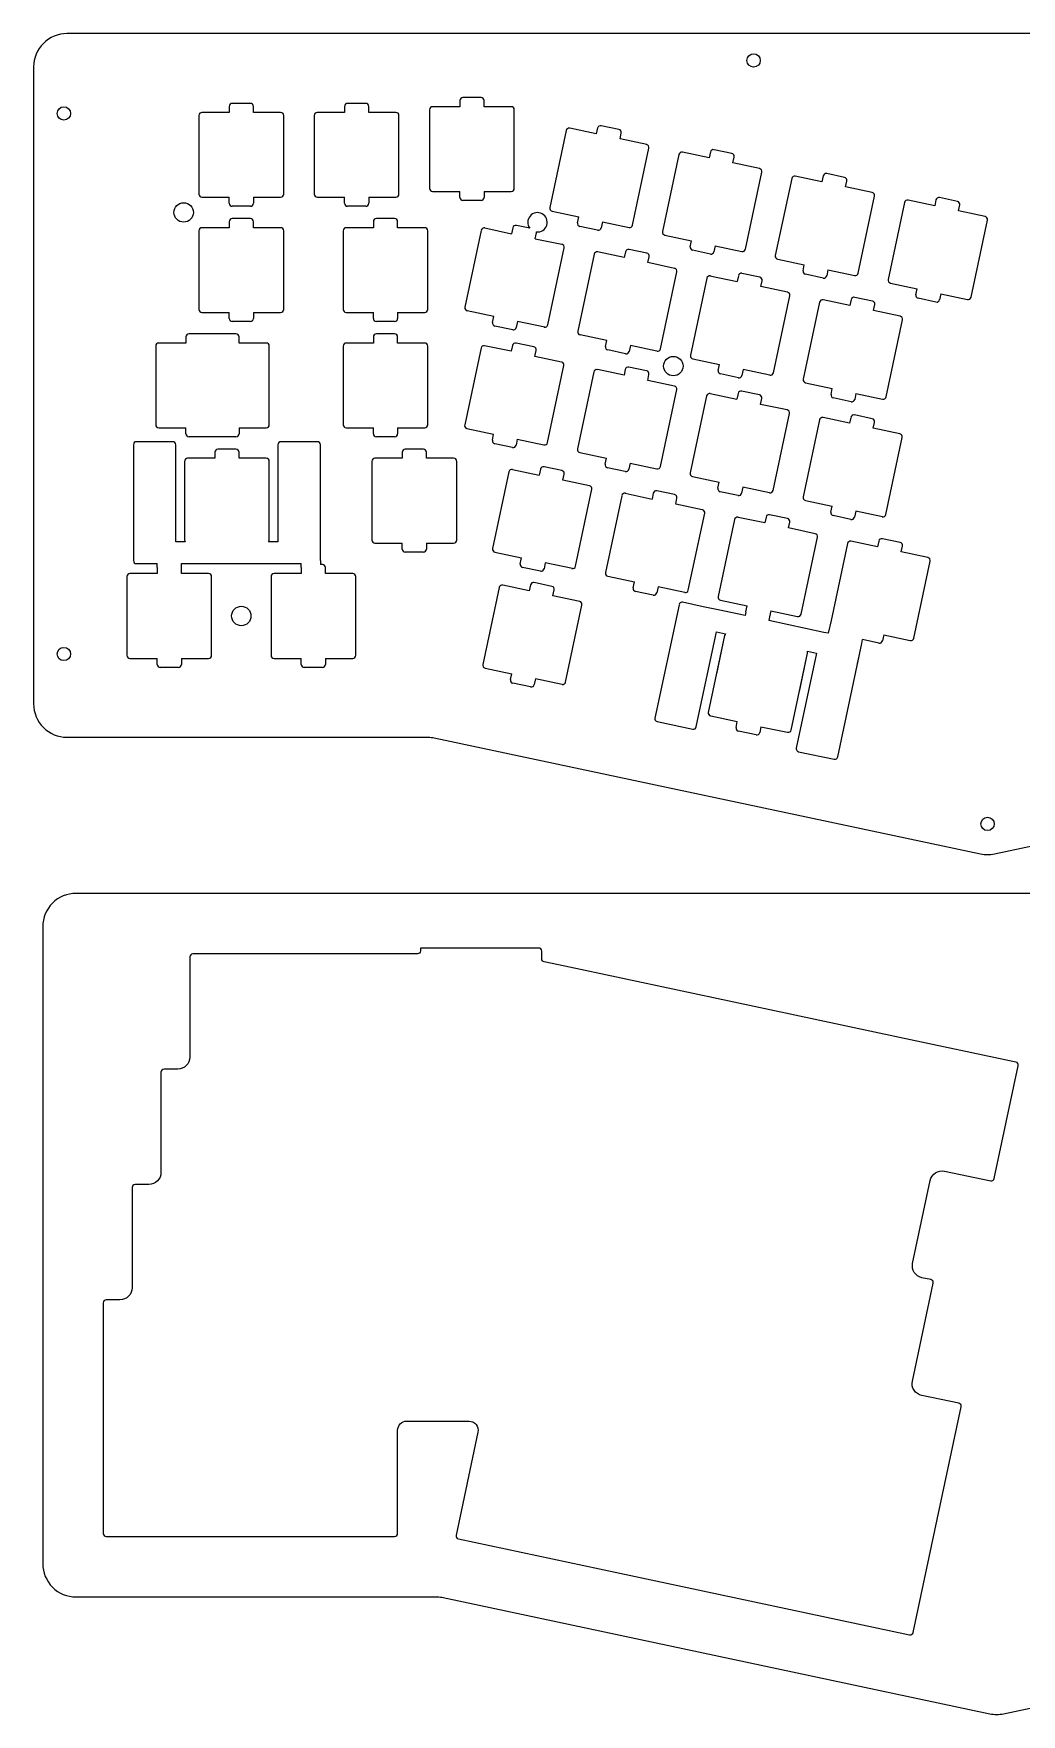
# Model space of a CAD drawing. Extents: x -1 to 521, y -314 to 711.
# Drawn here: x 10.4 to 173.6, y 147.2 to 424.9 of the extents above; entities that cross this region are included whole.
import ezdxf

# ---------------------------------------------------------------- set-up
doc = ezdxf.new("R2010")
doc.units = 0
doc.layers.get('0').update_dxf_attribs({"linetype": 'CONTINUOUS'})

msp = doc.modelspace()

# ---------------------------------------------------------------- linework, layer by layer
for p, q in [((80.79, 413.81), (80.79, 412.81)), ((84.29, 414.31), (81.29, 414.31)), ((84.79, 412.81), (84.79, 413.81)), ((42.69, 412.86), (42.69, 411.86)), ((46.19, 413.36), (43.19, 413.36)), ((46.69, 411.86), (46.69, 412.86)), ((61.74, 412.86), (61.74, 411.86)), ((65.24, 413.36), (62.24, 413.36)), ((65.74, 411.86), (65.74, 412.86)), ((98.35, 408.86), (95.65, 396.14)), ((103.34, 408.31), (98.94, 409.24)), ((103.55, 409.29), (103.34, 408.31)), ((107.08, 409.05), (104.15, 409.67)), ((107.26, 407.48), (107.46, 408.45)), ((111.66, 406.54), (107.26, 407.48)), ((109.34, 393.23), (112.04, 405.95)), ((125.71, 405.09), (122.78, 405.71)), ((116.98, 404.9), (114.28, 392.18)), ((121.98, 404.35), (117.58, 405.28)), ((122.19, 405.33), (121.98, 404.35)), ((125.89, 403.52), (126.1, 404.49)), ((130.29, 402.58), (125.89, 403.52)), ((127.97, 389.27), (130.68, 401.99)), ((135.62, 400.94), (132.91, 388.22)), ((140.61, 400.39), (136.21, 401.32)), ((140.82, 401.37), (140.61, 400.39)), ((144.35, 401.13), (141.41, 401.75)), ((144.52, 399.56), (144.73, 400.53)), ((42.69, 396.86), (42.69, 397.86)), ((46.69, 397.86), (46.69, 396.86)), ((61.74, 396.86), (61.74, 397.86)), ((65.74, 397.86), (65.74, 396.86)), ((80.79, 397.81), (80.79, 398.81)), ((84.29, 397.31), (81.29, 397.31)), ((84.79, 398.81), (84.79, 397.81)), ((148.93, 398.62), (144.52, 399.56)), ((146.61, 385.31), (149.31, 398.03)), ((159.25, 396.43), (154.84, 397.36)), ((159.45, 397.4), (159.25, 396.43)), ((162.98, 397.17), (160.05, 397.79)), ((46.19, 396.36), (43.19, 396.36)), ((65.24, 396.36), (62.24, 396.36)), ((96.03, 395.55), (100.43, 394.61)), ((100.23, 393.64), (100.43, 394.61)), ((154.25, 396.98), (151.55, 384.26)), ((163.16, 395.59), (163.37, 396.57)), ((167.56, 394.66), (163.16, 395.59)), ((42.69, 393.81), (42.69, 392.81)), ((46.19, 394.31), (43.19, 394.31)), ((46.69, 392.81), (46.69, 393.81)), ((66.51, 393.81), (66.51, 392.81)), ((70.01, 394.31), (67.01, 394.31)), ((70.51, 392.81), (70.51, 393.81)), ((84.33, 392.38), (81.63, 379.67)), ((84.93, 392.77), (89.33, 391.83)), ((89.54, 392.81), (89.33, 391.83)), ((92.35, 392.72), (90.13, 393.2)), ((93.24, 391), (93.45, 391.98)), ((103.55, 392.42), (100.61, 393.04)), ((104.35, 393.78), (104.14, 392.8)), ((104.35, 393.78), (108.75, 392.85)), ((114.67, 391.59), (119.07, 390.65)), ((165.24, 381.35), (167.94, 394.07)), ((93.24, 391), (97.64, 390.07)), ((95.32, 376.76), (98.03, 389.47)), ((107.96, 387.87), (103.56, 388.81)), ((108.17, 388.85), (107.96, 387.87)), ((111.7, 388.61), (108.76, 389.24)), ((118.86, 389.68), (119.07, 390.65)), ((122.18, 388.46), (119.24, 389.08)), ((122.98, 389.82), (122.77, 388.84)), ((122.98, 389.82), (127.38, 388.89)), ((102.97, 388.42), (100.26, 375.71)), ((111.87, 387.04), (112.08, 388.02)), ((116.28, 386.1), (111.87, 387.04)), ((133.3, 387.63), (137.7, 386.69)), ((137.49, 385.71), (137.7, 386.69)), ((113.96, 372.8), (116.66, 385.51)), ((121.6, 384.46), (118.9, 371.75)), ((122.09, 384.86), (126.59, 383.91)), ((126.8, 384.89), (126.59, 383.91)), ((130.33, 384.65), (127.4, 385.27)), ((130.51, 383.08), (130.72, 384.06)), ((140.81, 384.5), (137.88, 385.12)), ((141.61, 385.86), (141.41, 384.88)), ((141.61, 385.86), (146.02, 384.93)), ((151.93, 383.67), (156.33, 382.73)), ((134.91, 382.14), (130.51, 383.08)), ((132.59, 368.84), (135.29, 381.55)), ((140.23, 380.5), (137.53, 367.79)), ((145.23, 379.95), (140.83, 380.89)), ((145.44, 380.93), (145.23, 379.95)), ((148.96, 380.69), (146.03, 381.31)), ((156.13, 381.75), (156.33, 382.73)), ((159.45, 380.54), (156.51, 381.16)), ((160.25, 381.9), (160.04, 380.92)), ((160.25, 381.9), (164.65, 380.96)), ((42.69, 377.81), (42.69, 378.81)), ((46.69, 378.81), (46.69, 377.81)), ((66.51, 377.81), (66.51, 378.81)), ((70.51, 378.81), (70.51, 377.81)), ((86.42, 378.14), (82.01, 379.07)), ((86.21, 377.16), (86.42, 378.14)), ((149.14, 379.12), (149.35, 380.1)), ((153.54, 378.18), (149.14, 379.12)), ((39.05, 375.26), (36.05, 375.26)), ((40.81, 375.26), (39.05, 375.26)), ((43.81, 375.26), (40.81, 375.26)), ((46.19, 377.31), (43.19, 377.31)), ((70.01, 377.31), (67.01, 377.31)), ((70.01, 375.26), (67.01, 375.26)), ((89.53, 375.94), (86.59, 376.57)), ((90.33, 377.31), (90.12, 376.33)), ((94.83, 376.36), (90.33, 377.31)), ((105.05, 374.18), (100.65, 375.11)), ((151.23, 364.87), (153.93, 377.59)), ((35.55, 374.76), (35.55, 373.76)), ((44.31, 373.76), (44.31, 374.76)), ((66.51, 374.76), (66.51, 373.76)), ((70.51, 373.76), (70.51, 374.76)), ((84.29, 372.94), (81.59, 360.22)), ((89.29, 372.39), (84.88, 373.32)), ((89.49, 373.36), (89.29, 372.39)), ((93.02, 373.13), (90.09, 373.75)), ((93.2, 371.56), (93.41, 372.53)), ((104.84, 373.2), (105.05, 374.18)), ((108.16, 371.98), (105.23, 372.61)), ((108.96, 373.35), (108.75, 372.37)), ((113.36, 372.41), (108.96, 373.35)), ((97.6, 370.62), (93.2, 371.56)), ((95.28, 357.31), (97.99, 370.03)), ((107.92, 368.43), (103.52, 369.36)), ((108.13, 369.4), (107.92, 368.43)), ((111.65, 369.17), (108.72, 369.79)), ((119.28, 371.15), (123.68, 370.22)), ((123.48, 369.24), (123.68, 370.22)), ((127.6, 369.39), (127.39, 368.41)), ((132, 368.45), (127.6, 369.39)), ((102.92, 368.98), (100.22, 356.26)), ((111.83, 367.59), (112.04, 368.57)), ((116.23, 366.66), (111.83, 367.59)), ((126.8, 368.02), (123.86, 368.65)), ((137.92, 367.19), (142.32, 366.26)), ((113.92, 353.35), (116.62, 366.07)), ((121.56, 365.02), (118.86, 352.3)), ((122.15, 365.4), (126.55, 364.47)), ((126.76, 365.44), (126.55, 364.47)), ((130.29, 365.2), (127.35, 365.83)), ((130.47, 363.63), (130.67, 364.61)), ((142.11, 365.28), (142.32, 366.26)), ((145.43, 364.06), (142.49, 364.69)), ((146.23, 365.43), (146.02, 364.45)), ((146.23, 365.43), (150.63, 364.49)), ((134.87, 362.7), (130.47, 363.63)), ((132.55, 349.39), (135.25, 362.11)), ((140.19, 361.06), (137.49, 348.34)), ((145.19, 360.5), (140.79, 361.44)), ((145.39, 361.48), (145.19, 360.5)), ((148.92, 361.24), (145.99, 361.87)), ((35.55, 358.76), (35.55, 359.76)), ((39.05, 358.26), (36.05, 358.26)), ((40.81, 358.26), (39.05, 358.26)), ((43.81, 358.26), (40.81, 358.26)), ((44.31, 359.76), (44.31, 358.76)), ((66.51, 358.76), (66.51, 359.76)), ((70.01, 358.26), (67.01, 358.26)), ((70.51, 359.76), (70.51, 358.76)), ((81.97, 359.63), (86.37, 358.69)), ((86.17, 357.71), (86.37, 358.69)), ((149.1, 359.67), (149.31, 360.65)), ((153.5, 358.74), (149.1, 359.67)), ((26.87, 356.96), (26.87, 337.81)), ((33.37, 357.46), (27.37, 357.46)), ((33.87, 340.91), (33.87, 356.96)), ((40.31, 355.71), (40.31, 354.71)), ((43.81, 356.21), (40.81, 356.21)), ((44.31, 354.71), (44.31, 355.71)), ((50.75, 356.96), (50.75, 340.91)), ((57.25, 357.46), (51.25, 357.46)), ((57.75, 337.81), (57.75, 356.96)), ((71.27, 355.71), (71.27, 354.71)), ((74.77, 356.21), (71.77, 356.21)), ((75.27, 354.71), (75.27, 355.71)), ((89.49, 356.5), (86.55, 357.12)), ((90.29, 357.86), (90.08, 356.88)), ((90.29, 357.86), (94.69, 356.93)), ((100.61, 355.67), (105.01, 354.73)), ((151.18, 345.43), (153.89, 358.14)), ((35.31, 354.21), (35.31, 341.21)), ((40.31, 354.71), (35.81, 354.71)), ((48.81, 354.71), (44.31, 354.71)), ((49.31, 341.21), (49.31, 354.21)), ((89.5, 352.89), (93.9, 351.95)), ((94.11, 352.93), (93.9, 351.95)), ((97.64, 352.69), (94.7, 353.31)), ((104.8, 353.75), (105.01, 354.73)), ((108.12, 352.54), (105.19, 353.16)), ((108.92, 353.9), (108.71, 352.92)), ((108.92, 353.9), (113.32, 352.96)), ((88.91, 352.5), (86.2, 339.79)), ((97.82, 351.12), (98.02, 352.1)), ((102.22, 350.18), (97.82, 351.12)), ((119.24, 351.71), (123.64, 350.77)), ((123.43, 349.79), (123.64, 350.77)), ((127.55, 349.94), (127.35, 348.96)), ((131.96, 349), (127.55, 349.94)), ((99.9, 336.87), (102.6, 349.59)), ((107.54, 348.54), (104.84, 335.82)), ((108.13, 348.93), (112.54, 347.99)), ((112.74, 348.97), (112.54, 347.99)), ((116.27, 348.73), (113.34, 349.35)), ((116.45, 347.16), (116.66, 348.14)), ((120.85, 346.22), (116.45, 347.16)), ((126.75, 348.58), (123.82, 349.2)), ((137.87, 347.75), (142.28, 346.81)), ((118.53, 332.91), (121.24, 345.63)), ((126.18, 344.58), (123.47, 331.86)), ((131.17, 344.03), (126.77, 344.96)), ((131.38, 345.01), (131.17, 344.03)), ((134.91, 344.77), (131.97, 345.39)), ((142.07, 345.83), (142.28, 346.81)), ((145.39, 344.62), (142.45, 345.24)), ((146.19, 345.98), (145.98, 345)), ((150.59, 345.04), (146.19, 345.98)), ((135.08, 343.2), (135.29, 344.18)), ((139.48, 342.26), (135.08, 343.2)), ((137.17, 328.95), (139.87, 341.67)), ((35.41, 340.91), (33.87, 340.91)), ((50.75, 340.91), (49.21, 340.91)), ((71.27, 339.71), (71.27, 340.71)), ((74.77, 339.21), (71.77, 339.21)), ((75.27, 340.71), (75.27, 339.71)), ((86.59, 339.19), (90.99, 338.26)), ((144.81, 340.62), (142.11, 327.9)), ((149.8, 340.07), (145.4, 341)), ((150.01, 341.05), (149.8, 340.07)), ((153.54, 340.81), (150.6, 341.43)), ((153.72, 339.24), (153.92, 340.21)), ((158.12, 338.3), (153.72, 339.24)), ((27.37, 337.31), (30.79, 337.31)), ((30.79, 336.66), (30.79, 337.31)), ((30.79, 336.66), (30.79, 335.66)), ((34.79, 337.31), (51.25, 337.31)), ((34.79, 336.66), (34.79, 337.31)), ((34.79, 335.66), (34.79, 336.66)), ((51.25, 337.31), (53.75, 337.31)), ((53.75, 337.31), (54.6, 337.31)), ((54.6, 336.66), (54.6, 337.31)), ((54.6, 336.66), (54.6, 335.66)), ((57.75, 337.81), (57.75, 337.16)), ((58.1, 337.16), (57.75, 337.16)), ((58.6, 335.66), (58.6, 336.66)), ((90.78, 337.28), (90.99, 338.26)), ((94.1, 336.06), (91.17, 336.69)), ((94.9, 337.42), (94.7, 336.45)), ((99.41, 336.48), (94.91, 337.44)), ((155.8, 324.99), (158.5, 337.71)), ((87.28, 333.37), (84.57, 320.66)), ((92.27, 332.82), (87.87, 333.76)), ((92.48, 333.8), (92.27, 332.82)), ((96.01, 333.56), (93.07, 334.19)), ((105.22, 335.23), (109.63, 334.3)), ((109.42, 333.32), (109.63, 334.3)), ((113.54, 333.46), (113.33, 332.49)), ((117.94, 332.53), (113.54, 333.46)), ((96.18, 331.99), (96.39, 332.97)), ((100.59, 331.05), (96.18, 331.99)), ((112.74, 332.1), (109.8, 332.72)), ((117, 330.53), (113.02, 311.8)), ((121.01, 330.19), (117.59, 330.92)), ((123.86, 331.27), (128.26, 330.34)), ((98.27, 317.75), (100.97, 330.46)), ((123.46, 329.67), (121.01, 330.19)), ((127.92, 328.72), (123.46, 329.67)), ((128.05, 329.36), (127.92, 328.72)), ((128.05, 329.36), (128.26, 330.34)), ((131.96, 328.53), (131.83, 327.89)), ((140.94, 325.95), (131.83, 327.89)), ((132.17, 329.5), (131.96, 328.53)), ((132.17, 329.5), (136.57, 328.57)), ((142.11, 327.9), (141.66, 325.8)), ((119.86, 310.34), (123.2, 326.04)), ((124.54, 325.45), (121.84, 312.73)), ((124.54, 325.45), (123.19, 319.09)), ((123.2, 326.04), (124.7, 325.72)), ((141.66, 325.8), (140.94, 325.95)), ((150.81, 325.54), (150.6, 324.56)), ((150.81, 325.54), (155.21, 324.61)), ((135.53, 309.82), (138.24, 322.54)), ((139.71, 322.53), (136.37, 306.84)), ((136.89, 316.18), (138.24, 322.54)), ((138.2, 322.85), (139.71, 322.53)), ((143.22, 305.38), (147.2, 324.11)), ((147.2, 324.11), (147.33, 324.75)), ((150, 324.18), (147.33, 324.75)), ((30.79, 320.66), (30.79, 321.66)), ((34.29, 320.16), (31.29, 320.16)), ((34.79, 321.66), (34.79, 320.66)), ((54.6, 320.66), (54.6, 321.66)), ((58.1, 320.16), (55.1, 320.16)), ((58.6, 321.66), (58.6, 320.66)), ((84.96, 320.06), (89.36, 319.13)), ((89.15, 318.15), (89.36, 319.13)), ((92.47, 316.93), (89.54, 317.56)), ((93.27, 318.3), (93.06, 317.32)), ((97.67, 317.36), (93.27, 318.3)), ((113.4, 311.21), (119.27, 309.96)), ((122.23, 312.14), (126.63, 311.21)), ((126.42, 310.23), (126.63, 311.21)), ((129.74, 309.01), (126.8, 309.64)), ((130.54, 310.37), (130.33, 309.4)), ((130.54, 310.37), (134.94, 309.44)), ((136.75, 306.24), (142.62, 304.99))]:
    msp.add_line(p, q)
at = {"linetype": 'CONTINUOUS'}
for points in [[(227.69, 301.8), (227.69, 301.8), (259.4, 308.54, -0.052408), (260.34, 308.63), (373.55, 308.63, 0.414214), (379.05, 314.13), (379.05, 419.38, 0.414214), (373.55, 424.88), (335.21, 424.88), (248.13, 424.88), (87.95, 424.88), (15.88, 424.88, 0.414214), (10.38, 419.38), (10.38, 314.13, 0.414214), (15.88, 308.63), (75.6, 308.63, -0.052407), (76.54, 308.54), (166.82, 289.35, 0.105097), (169.11, 289.35), (227.69, 301.8)], [(146.49, 320.79, -0.000387), (146.49, 320.79), (146.7, 321.76)], [(229.2, 159.74), (229.2, 159.74), (260.91, 166.49, -0.052408), (261.85, 166.58), (375.06, 166.58, 0.414214), (380.56, 172.08), (380.56, 277.33, 0.414214), (375.06, 282.83), (336.72, 282.83), (249.64, 282.83), (89.46, 282.83), (17.39, 282.83, 0.414214), (11.89, 277.33), (11.89, 172.08, 0.414214), (17.39, 166.58), (77.11, 166.58, -0.052407), (78.05, 166.49), (168.34, 147.29, 0.105097), (170.62, 147.29), (229.2, 159.74)]]:
    msp.add_lwpolyline(points, format="xyb", dxfattribs=at)
for points in [[(42.69, 411.86), (38.19, 411.86, 0.414214), (37.69, 411.36), (37.69, 398.36, 0.414214), (38.19, 397.86), (42.69, 397.86)], [(42.69, 411.86), (38.19, 411.86, 0.414214), (37.69, 411.36), (37.69, 398.36, 0.414214), (38.19, 397.86), (42.69, 397.86)], [(46.69, 397.86), (51.19, 397.86, 0.414214), (51.69, 398.36), (51.69, 411.36, 0.414214), (51.19, 411.86), (46.69, 411.86)], [(46.69, 397.86), (51.19, 397.86, 0.414214), (51.69, 398.36), (51.69, 411.36, 0.414214), (51.19, 411.86), (46.69, 411.86)], [(61.74, 411.86), (57.24, 411.86, 0.414214), (56.74, 411.36), (56.74, 398.36, 0.414214), (57.24, 397.86), (61.74, 397.86)], [(65.74, 397.86), (70.24, 397.86, 0.414214), (70.74, 398.36), (70.74, 411.36, 0.414214), (70.24, 411.86), (65.74, 411.86)], [(80.79, 412.81), (76.29, 412.81, 0.414214), (75.79, 412.31), (75.79, 399.31, 0.414214), (76.29, 398.81), (80.79, 398.81)], [(84.79, 398.81), (89.29, 398.81, 0.414214), (89.79, 399.31), (89.79, 412.31, 0.414214), (89.29, 412.81), (84.79, 412.81)], [(42.69, 392.81), (38.19, 392.81, 0.414214), (37.69, 392.31), (37.69, 379.31, 0.414214), (38.19, 378.81), (42.69, 378.81)], [(46.69, 378.81), (51.19, 378.81, 0.414214), (51.69, 379.31), (51.69, 392.31, 0.414214), (51.19, 392.81), (46.69, 392.81)], [(66.51, 392.81), (62.01, 392.81, 0.414214), (61.51, 392.31), (61.51, 379.31, 0.414214), (62.01, 378.81), (66.51, 378.81)], [(70.51, 378.81), (75.01, 378.81, 0.414214), (75.51, 379.31), (75.51, 392.31, 0.414214), (75.01, 392.81), (70.51, 392.81)], [(35.55, 373.76), (31.05, 373.76, 0.414214), (30.55, 373.26), (30.55, 360.26, 0.414214), (31.05, 359.76), (35.55, 359.76)], [(35.55, 373.76), (31.05, 373.76, 0.414214), (30.55, 373.26), (30.55, 360.26, 0.414214), (31.05, 359.76), (35.55, 359.76)], [(44.31, 359.76), (48.81, 359.76, 0.414214), (49.31, 360.26), (49.31, 373.26, 0.414214), (48.81, 373.76), (44.31, 373.76)], [(44.31, 359.76), (48.81, 359.76, 0.414214), (49.31, 360.26), (49.31, 373.26, 0.414214), (48.81, 373.76), (44.31, 373.76)], [(66.51, 373.76), (62.01, 373.76, 0.414214), (61.51, 373.26), (61.51, 360.26, 0.414214), (62.01, 359.76), (66.51, 359.76)], [(70.51, 359.76), (75.01, 359.76, 0.414214), (75.51, 360.26), (75.51, 373.26, 0.414214), (75.01, 373.76), (70.51, 373.76)], [(40.31, 354.71), (35.81, 354.71, 0.414214), (35.31, 354.21), (35.31, 346.91)], [(40.31, 354.71), (35.81, 354.71, 0.414214), (35.31, 354.21), (35.31, 346.91)], [(40.31, 354.71), (35.81, 354.71, 0.414214), (35.31, 354.21), (35.31, 346.91)], [(49.31, 346.91), (49.31, 354.21, 0.414214), (48.81, 354.71), (44.31, 354.71)], [(49.31, 346.91), (49.31, 354.21, 0.414214), (48.81, 354.71), (44.31, 354.71)], [(49.31, 346.91), (49.31, 354.21, 0.414214), (48.81, 354.71), (44.31, 354.71)], [(71.27, 354.71), (66.77, 354.71, 0.414214), (66.27, 354.21), (66.27, 341.21, 0.414214), (66.77, 340.71), (71.27, 340.71)], [(75.27, 340.71), (79.77, 340.71, 0.414214), (80.27, 341.21), (80.27, 354.21, 0.414214), (79.77, 354.71), (75.27, 354.71)], [(30.79, 335.66), (26.29, 335.66, 0.414214), (25.79, 335.16), (25.79, 322.16, 0.414214), (26.29, 321.66), (30.79, 321.66)], [(34.79, 321.66), (39.29, 321.66, 0.414214), (39.79, 322.16), (39.79, 335.16, 0.414214), (39.29, 335.66), (34.79, 335.66)], [(54.6, 335.66), (50.1, 335.66, 0.414214), (49.6, 335.16), (49.6, 322.16, 0.414214), (50.1, 321.66), (54.6, 321.66)], [(58.6, 321.66), (63.1, 321.66, 0.414214), (63.6, 322.16), (63.6, 335.16, 0.414214), (63.1, 335.66), (58.6, 335.66)]]:
    msp.add_lwpolyline(points, format="xyb")
msp.add_lwpolyline([(31.42, 253.28), (31.42, 236.73, -0.414214), (29.42, 234.73), (27.15, 234.73, 0.414214), (26.65, 234.23), (26.65, 217.68, -0.414214), (24.65, 215.68), (22.39, 215.68, 0.414214), (21.89, 215.18), (21.89, 177.08, 0.414214), (22.39, 176.58), (70.02, 176.58, 0.414214), (70.52, 177.08), (70.52, 194.13, -0.414214), (72.02, 195.63), (82.32, 195.63, -0.476972), (83.79, 193.82), (80.17, 176.77, 0.41421), (80.55, 176.18), (103.85, 171.23), (155.09, 160.33, 0.414228), (155.68, 160.72), (159.64, 179.35), (163.6, 197.99, 0.414254), (163.22, 198.58), (157.09, 199.88, -0.414226), (155.55, 202.25), (158.99, 218.42, 0.414173), (158.6, 219.02), (157.13, 219.33, -0.414172), (155.59, 221.7), (158.5, 235.4, -0.414194), (160.88, 236.94), (168.49, 235.32, 0.414174), (169.08, 235.71), (173.05, 254.35, 0.414224), (172.66, 254.94), (153.42, 259.03), (153.42, 259.03), (135.39, 262.86), (98.12, 270.78), (94.73, 271.5, -0.354122), (94.33, 271.99), (94.33, 273.29, 0.414214), (93.83, 273.79), (74.28, 273.79), (74.28, 273.33, -0.414214), (73.78, 272.83), (36.68, 272.83, 0.414214), (36.18, 272.33), (36.18, 255.78, -0.414214), (34.18, 253.78), (31.92, 253.78, 0.414214)], format="xyb", close=True, dxfattribs=at)
for centre, radius in [((129.33, 420.45), 1.1), ((15.38, 411.7), 1.1), ((35.17, 395.34), 1.6), ((116.06, 369.95), 1.6), ((44.69, 328.66), 1.6), ((15.38, 322.38), 1.1), ((167.97, 294.3), 1.1)]:
    msp.add_circle(centre, radius, dxfattribs=at)
for centre, start, end in [((81.29, 413.81), 90, 180), ((84.29, 413.81), 0, 90), ((43.19, 412.86), 90, 180), ((46.19, 412.86), 0, 90), ((62.24, 412.86), 90, 180), ((65.24, 412.86), 0, 90), ((98.84, 408.75), 78, 168), ((104.04, 409.18), 78, 168), ((106.98, 408.56), 348, 78), ((111.55, 406.05), 348, 78), ((122.67, 405.22), 78, 168), ((117.47, 404.79), 78, 168), ((125.61, 404.6), 348, 78), ((130.19, 402.09), 348, 78), ((136.11, 400.83), 78, 168), ((141.31, 401.26), 78, 168), ((144.24, 400.64), 348, 78), ((81.29, 397.81), 180, 270), ((84.29, 397.81), 270, 0), ((148.82, 398.13), 348, 78), ((154.74, 396.87), 78, 168), ((159.94, 397.3), 78, 168), ((162.88, 396.68), 348, 78), ((43.19, 396.86), 180, 270), ((46.19, 396.86), 270, 0), ((62.24, 396.86), 180, 270), ((65.24, 396.86), 270, 0), ((96.14, 396.04), 168, 258), ((167.46, 394.17), 348, 78), ((43.19, 393.81), 90, 180), ((46.19, 393.81), 0, 90), ((67.01, 393.81), 90, 180), ((70.01, 393.81), 0, 90), ((84.82, 392.28), 78, 168), ((90.02, 392.71), 78, 168), ((92.96, 392.08), 348, 3.7676), ((100.71, 393.53), 168, 258), ((103.65, 392.91), 258, 348), ((108.85, 393.34), 258, 348), ((114.77, 392.08), 168, 258), ((97.54, 389.58), 348, 78), ((103.46, 388.32), 78, 168), ((108.66, 388.75), 78, 168), ((119.35, 389.57), 168, 258), ((122.28, 388.95), 258, 348), ((127.49, 389.38), 258, 348), ((111.59, 388.12), 348, 78), ((116.17, 385.62), 348, 78), ((133.4, 388.12), 168, 258), ((122.09, 384.36), 78, 168), ((127.29, 384.79), 78, 168), ((130.23, 384.16), 348, 78), ((137.98, 385.61), 168, 258), ((140.92, 384.99), 258, 348), ((146.12, 385.41), 258, 348), ((152.04, 384.16), 168, 258), ((134.81, 381.66), 348, 78), ((140.72, 380.4), 78, 168), ((145.93, 380.82), 78, 168), ((148.86, 380.2), 348, 78), ((156.62, 381.65), 168, 258), ((159.55, 381.03), 258, 348), ((164.75, 381.45), 258, 348), ((43.19, 377.81), 180, 270), ((46.19, 377.81), 270, 0), ((67.01, 377.81), 180, 270), ((70.01, 377.81), 270, 0), ((82.12, 379.56), 168, 258), ((153.44, 377.69), 348, 78), ((36.05, 374.76), 90, 180), ((43.81, 374.76), 0, 90), ((67.01, 374.76), 90, 180), ((70.01, 374.76), 0, 90), ((86.7, 377.06), 168, 258), ((89.63, 376.43), 258, 348), ((94.83, 376.86), 258, 348), ((100.75, 375.6), 168, 258), ((84.78, 372.83), 78, 168), ((89.98, 373.26), 78, 168), ((92.92, 372.64), 348, 78), ((105.33, 373.1), 168, 258), ((108.27, 372.47), 258, 348), ((113.47, 372.9), 258, 348), ((97.5, 370.13), 348, 78), ((103.41, 368.87), 78, 168), ((108.62, 369.3), 78, 168), ((119.39, 371.64), 168, 258), ((111.55, 368.68), 348, 78), ((116.13, 366.17), 348, 78), ((123.97, 369.14), 168, 258), ((126.9, 368.51), 258, 348), ((132.1, 368.94), 258, 348), ((138.02, 367.68), 168, 258), ((122.05, 364.91), 78, 168), ((127.25, 365.34), 78, 168), ((130.18, 364.72), 348, 78), ((142.6, 365.17), 168, 258), ((145.53, 364.55), 258, 348), ((150.74, 364.98), 258, 348), ((134.76, 362.21), 348, 78), ((140.68, 360.95), 78, 168), ((145.88, 361.38), 78, 168), ((148.82, 360.76), 348, 78), ((36.05, 358.76), 180, 270), ((43.81, 358.76), 270, 0), ((67.01, 358.76), 180, 270), ((70.01, 358.76), 270, 0), ((82.08, 360.12), 168, 258), ((153.4, 358.25), 348, 78), ((27.37, 356.96), 90, 180), ((33.37, 356.96), 0, 90), ((40.81, 355.71), 90, 180), ((43.81, 355.71), 0, 90), ((51.25, 356.96), 90, 180), ((57.25, 356.96), 0, 90), ((71.77, 355.71), 90, 180), ((74.77, 355.71), 0, 90), ((86.66, 357.61), 168, 258), ((89.59, 356.99), 258, 348), ((94.79, 357.41), 258, 348), ((100.71, 356.16), 168, 258), ((35.81, 354.21), 90, 180), ((48.81, 354.21), 0, 90), ((89.4, 352.4), 78, 168), ((94.6, 352.82), 78, 168), ((105.29, 353.65), 168, 258), ((108.22, 353.03), 258, 348), ((113.43, 353.45), 258, 348), ((97.53, 352.2), 348, 78), ((102.11, 349.69), 348, 78), ((119.34, 352.2), 168, 258), ((108.03, 348.44), 78, 168), ((113.23, 348.86), 78, 168), ((116.17, 348.24), 348, 78), ((123.92, 349.69), 168, 258), ((126.86, 349.07), 258, 348), ((132.06, 349.49), 258, 348), ((137.98, 348.24), 168, 258), ((120.75, 345.73), 348, 78), ((126.66, 344.48), 78, 168), ((131.87, 344.9), 78, 168), ((134.8, 344.28), 348, 78), ((142.56, 345.73), 168, 258), ((145.49, 345.1), 258, 348), ((150.69, 345.53), 258, 348), ((139.38, 341.77), 348, 78), ((35.81, 341.21), 180, 216.8699), ((48.81, 341.21), 323.1301, 0), ((71.77, 339.71), 180, 270), ((74.77, 339.71), 270, 0), ((86.69, 339.68), 168, 258), ((145.3, 340.51), 78, 168), ((150.5, 340.94), 78, 168), ((153.44, 340.32), 348, 78), ((27.37, 337.81), 180, 270), ((58.1, 336.66), 0, 90), ((91.27, 337.17), 168, 258), ((94.21, 336.55), 258, 348), ((99.41, 336.98), 258, 348), ((158.01, 337.81), 348, 78), ((87.77, 333.27), 78, 168), ((92.97, 333.7), 78, 168), ((95.9, 333.07), 348, 78), ((105.33, 335.72), 168, 258), ((109.91, 333.21), 168, 258), ((100.48, 330.57), 348, 78), ((112.84, 332.59), 258, 348), ((117.49, 330.43), 78, 168), ((118.04, 333.02), 258, 348), ((123.96, 331.76), 168, 258), ((136.68, 329.06), 258, 348), ((125.03, 325.35), 131.1301, 168), ((155.31, 325.1), 258, 348), ((137.75, 322.64), 348, 24.8699), ((150.11, 324.67), 258, 348), ((31.29, 320.66), 180, 270), ((34.29, 320.66), 270, 0), ((55.1, 320.66), 180, 270), ((58.1, 320.66), 270, 0), ((85.06, 320.55), 168, 258), ((89.64, 318.05), 168, 258), ((92.58, 317.42), 258, 348), ((97.78, 317.85), 258, 348), ((113.5, 311.7), 168, 258), ((122.33, 312.63), 168, 258), ((119.37, 310.45), 258, 348), ((126.91, 310.12), 168, 258), ((129.84, 309.5), 258, 348), ((135.05, 309.93), 258, 348), ((136.86, 306.73), 168, 258), ((142.73, 305.48), 258, 348)]:
    msp.add_arc(centre, 0.5, start, end)
msp.add_arc((93.61, 393.71), 1.6, 264.4585, 218.0024, dxfattribs=at)

doc.saveas('drawing.dxf')
